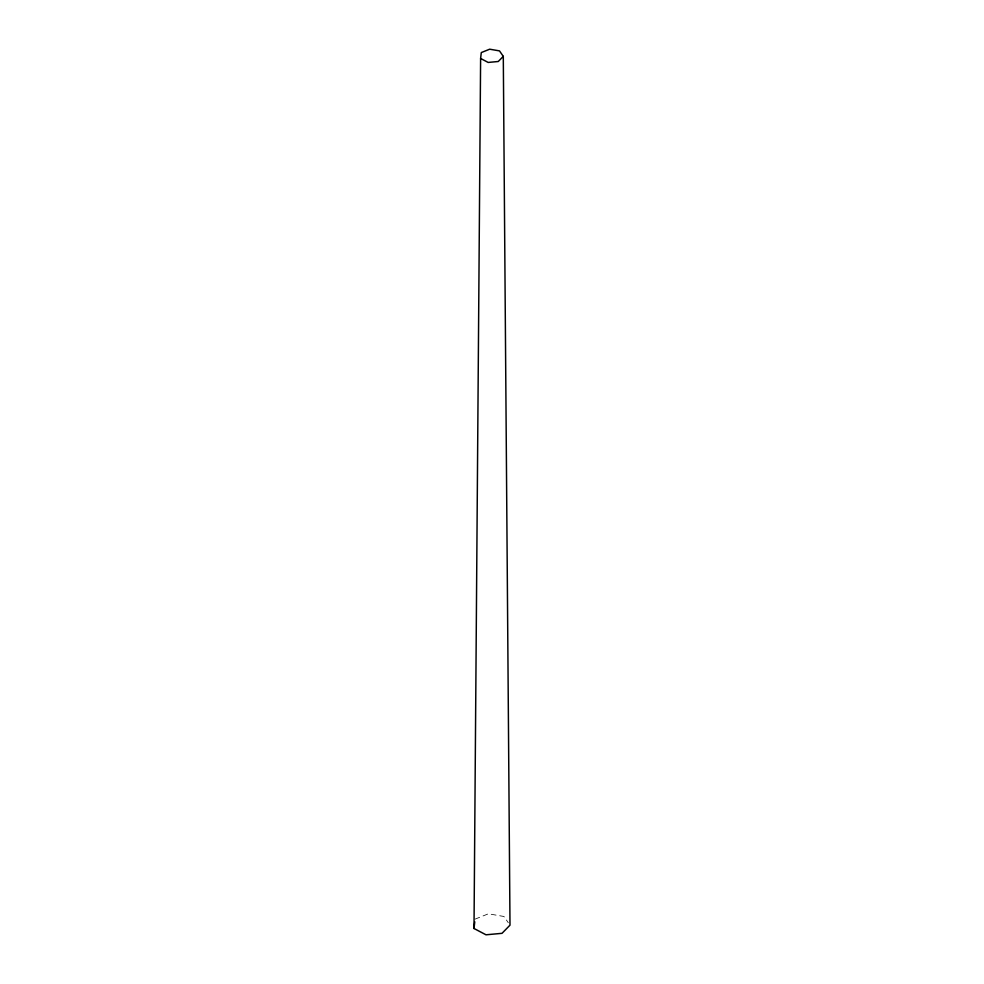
<?xml version="1.0" encoding="UTF-8"?>
<svg xmlns="http://www.w3.org/2000/svg" width="984" height="984" viewBox="0 0 984 984"><rect width="100%" height="100%" fill="white"/><g stroke="black" fill="none" stroke-linecap="round" stroke-linejoin="round"><path stroke-width="0.74" stroke-dasharray="4.92 3.69" d="M475.063 919.142L488.396 913.804L503.931 916.473L508.273 922.684"/><path stroke-width="1.48" d="M474.005 928.49L480.61 58.462L481.287 52.57L489.675 49.2L499.478 50.885L503.291 56.359L509.995 925.169L502.012 933.324L485.998 934.8L474.005 928.49L474.768 921.811M503.291 56.359L498.261 61.5L488.162 62.435L480.61 58.462"/></g></svg>
